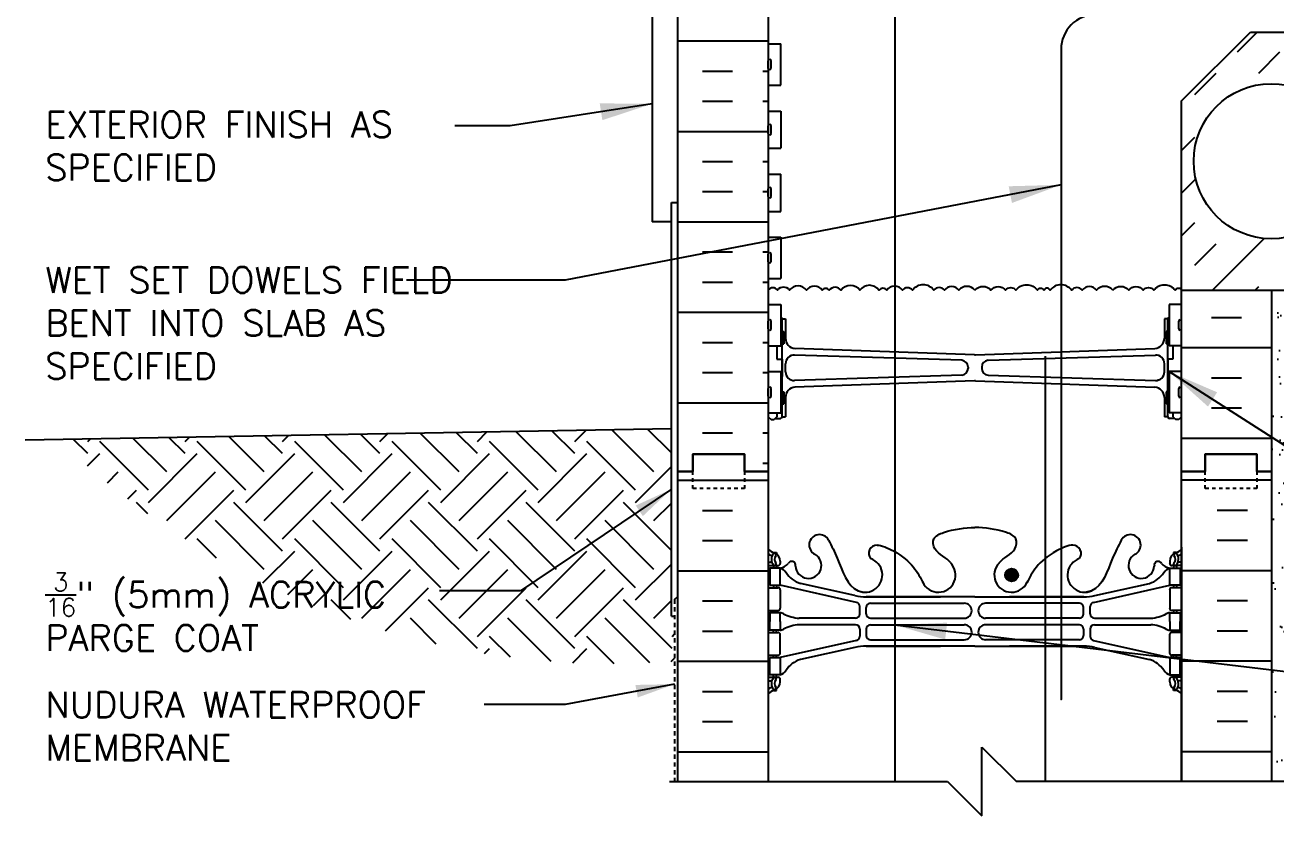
# Model space of a CAD drawing. Header units: inches. Extents: x 192.3 to 286, y 26.4 to 95.7.
# Drawn here: x 227.98 to 264.3, y 57.72 to 80.67 of the extents above; entities that cross this region are included whole.
import ezdxf

# ---------------------------------------------------------------- set-up
doc = ezdxf.new("R2010")
doc.units = ezdxf.units.IN
doc.header["$LTSCALE"] = 0.5
doc.header["$MEASUREMENT"] = 0
doc.linetypes.add('DASHED2', pattern=[0.375, 0.25, -0.125])
for name, color, linetype in [('HATCH', 12, 'Continuous'), ('line25', 2, 'Continuous'), ('LINE3', 3, 'Continuous'), ('LINE50', 5, 'Continuous'), ('LINE9', 9, 'Continuous'), ('TEXT', 4, 'Continuous'), ('Web_Edge', 9, 'Continuous')]:
    doc.layers.add(name, color=color, linetype=linetype)
doc.styles.add('DIM', font='romans.shx', dxfattribs={"width": 0.7})
doc.styles.add('ROMANS', font='romans.shx', dxfattribs={"height": 0.75})
doc.dimstyles.new('ext_12', dxfattribs={"dimscale": 12, "dimtxt": 0.09375, "dimasz": 0.09375, "dimexe": 0.09375, "dimexo": 0.0625, "dimgap": 0.0625, "dimtad": 1, "dimdec": 1, "dimzin": 3, "dimdsep": 46, "dimlunit": 4, "dimtxsty": 'DIM', "dimcen": 0.09, "dimdle": 0.09375, "dimclrt": 4, "dimadec": 0, "dimazin": 0, "dimtfac": 1, "dimtdec": 1, "dimtmove": 2, "dimatfit": 3, "dimfxl": 1, "dimfrac": 2, "dimtolj": 1, "dimtzin": 0, "dimarcsym": 0})
doc.dimstyles.new('ext_8', dxfattribs={"dimscale": 8, "dimtxt": 0.09375, "dimasz": 0.09375, "dimexe": 0.09375, "dimexo": 0.0625, "dimgap": 0.0625, "dimtad": 1, "dimdec": 1, "dimzin": 3, "dimdsep": 46, "dimlunit": 4, "dimtxsty": 'DIM', "dimcen": 0.09, "dimdle": 0.09375, "dimclrt": 4, "dimadec": 0, "dimazin": 0, "dimtfac": 1, "dimtdec": 1, "dimtmove": 2, "dimatfit": 3, "dimfxl": 1, "dimfrac": 2, "dimtolj": 1, "dimtzin": 0, "dimarcsym": 0})

msp = doc.modelspace()

# ---------------------------------------------------------------- hatches: boundary and pattern name
at = {"layer": 'HATCH'}
h = msp.add_hatch(dxfattribs=at)
h.set_pattern_fill('INSUL', color=256, scale=7, style=0)
h.set_pattern_definition([(0, (-2676.604, -329.2938), (0, 2.625), []), (0, (-2676.604, -328.4188), (0, 2.625), [0.875, -0.875]), (0, (-2676.604, -327.5438), (0, 2.625), [0.875, -0.875])])
h.paths.add_polyline_path([(246.933, 67.716), (247.37, 67.716), (247.37, 68.216), (248.87, 68.216), (248.87, 67.716), (249.558, 67.716), (249.558, 85.716), (248.87, 85.716), (248.87, 86.216), (247.37, 86.216), (247.37, 85.716), (246.933, 85.716)])
h = msp.add_hatch(dxfattribs=at)
h.set_pattern_fill('INSUL', color=256, scale=7, style=0)
h.set_pattern_definition([(0, (66.4248, -59.944), (0, 2.625), []), (0, (66.4248, -59.069), (0, 2.625), [0.875, -0.875]), (0, (66.4248, -58.194), (0, 2.625), [0.875, -0.875])])
h.paths.add_polyline_path([(264.183, 85.716), (263.745, 85.716), (263.745, 86.216), (262.245, 86.216), (262.245, 85.716), (261.558, 85.716), (261.558, 82.466), (264.183, 82.466)])
h.paths.add_polyline_path([(264.183, 72.966), (261.558, 72.966), (261.558, 67.716), (262.245, 67.716), (262.245, 68.216), (263.745, 68.216), (263.745, 67.716), (264.183, 67.716)])
h = msp.add_hatch(dxfattribs=at)
h.set_pattern_fill('AR-SAND', color=256, scale=0.5, style=0)
h.set_pattern_definition([(37.5, (66.4248, -59.9441), (-0.0314967, 0.963412), [0, -0.76, 0, -0.85, 0, -0.8125]), (7.5, (66.4248, -59.9441), (0.8848884, 1.411073), [0, -0.41, 0, -0.685, 0, -0.2625]), (327.5, (65.8098, -59.9441), (1.557071, 0.0028295), [0, -0.25, 0, -0.9, 0, -1.175]), (317.5, (65.8098, -59.9441), (1.503063, 0.438838), [0, -0.125, 0, -0.59, 0, -0.675])])
h.paths.add_polyline_path([(264.683, 72.966), (264.183, 72.966), (264.183, 67.716), (264.183, 58.716), (264.683, 58.716)])
h = msp.add_hatch(dxfattribs=at)
h.set_pattern_fill('AR-CONC', color=256, scale=0.5, style=0)
h.set_pattern_definition([(50, (0, 0), (3.5863, -0.31376), [0.375, -4.125]), (355, (0, 0), (-0.693757, 3.76096), [0.3, -3.3]), (100.4514, (0.299, -0.026), (2.892547, 3.447198), [0.3187, -3.50571]), (46.1842, (0, 1), (5.336205, -0.827595), [0.5625, -6.1875]), (96.6356, (0.4447, 0.931), (4.67331, 4.87059), [0.47805, -5.25856]), (351.1842, (0, 1), (4.67331, 4.87059), [0.45, -4.95]), (21, (0.5, 0.75), (2.984535, -2.013094), [0.375, -4.125]), (326, (0.5, 0.75), (1.216577, 3.62575), [0.3, -3.3]), (71.4514, (0.7487, 0.5822), (4.201113, 1.612652), [0.3187, -3.50571]), (37.5, (0, 0), (0.060799, 1.664469), [0, -3.26, 0, -3.35, 0, -3.3125]), (7.5, (0, 0), (1.315348, 1.972059), [0, -1.91, 0, -3.185, 0, -1.2625]), (327.5, (-1.115, 0), (2.669112, -0.1127744), [0, -1.25, 0, -3.9, 0, -5.175]), (317.5, (-1.615, 0), (2.91593, 0.500525), [0, -1.625, 0, -2.59, 0, -3.675])])
h.paths.add_polyline_path([(261.058, 70.84, 0.421005), (260.802, 71.09), (258.058, 71.004), (258.058, 70.438), (260.802, 70.353, 0.421005), (261.058, 70.602)])
h = msp.add_hatch(dxfattribs=at)
h.set_pattern_fill('EARTH', color=256, scale=8, angle=45, style=0)
h.set_pattern_definition([(45, (57.2604, -61.5261), (2e-16, 2.828427), [2, -2]), (45, (56.73, -60.9958), (2e-16, 2.828427), [2, -2]), (45, (56.1997, -60.4655), (2e-16, 2.828427), [2, -2]), (135, (56.1997, -60.1119), (-2.828427, 4e-16), [2, -2]), (135, (56.73, -59.5816), (-2.828427, 4e-16), [2, -2]), (135, (57.2604, -59.0512), (-2.828427, 4e-16), [2, -2])])
h.paths.add_polyline_path([(246.745, 68.956), (228.959, 68.646, 0.215358), (246.839, 62.202), (246.839, 63.515), (246.745, 63.515)])
h.paths.add_polyline_path([(228.377, 62.337), (239.78, 62.337), (239.78, 64.937), (228.377, 64.937)], flags=9)
at = {"layer": 'LINE3'}
msp.add_hatch(color=256, dxfattribs=at).paths.add_polyline_path([(256.808, 64.708, 1), (256.433, 64.708, 1)])

# ---------------------------------------------------------------- linework, layer by layer
msp.add_line((246.745, 75.515), (246.745, 75.515))
at = {"layer": 'HATCH'}
for p, q in [((263.177, 79.886), (263.757, 80.466)), ((263.796, 79.268), (264.415, 79.886)), ((261.94, 78.649), (262.559, 79.268)), ((261.558, 77.029), (261.94, 77.411)), ((261.558, 75.792), (261.97, 76.204)), ((261.558, 74.554), (261.94, 74.936)), ((262.444, 72.966), (263.953, 74.475)), ((261.94, 73.699), (262.559, 74.318)), ((263.681, 72.966), (263.796, 73.08)), ((246.933, 67.456), (249.558, 67.456)), ((264.183, 67.456), (261.558, 67.456)), ((247.646, 66.581), (248.521, 66.581)), ((263.469, 66.581), (262.594, 66.581)), ((247.646, 65.706), (248.521, 65.706)), ((263.469, 65.706), (262.594, 65.706)), ((246.933, 64.831), (249.558, 64.831)), ((264.183, 64.831), (261.558, 64.831)), ((247.646, 63.956), (248.521, 63.956)), ((263.469, 63.956), (262.594, 63.956)), ((247.646, 63.081), (248.521, 63.081)), ((263.469, 63.081), (262.594, 63.081)), ((246.933, 62.206), (249.558, 62.206)), ((264.183, 62.206), (261.558, 62.206)), ((247.646, 61.331), (248.521, 61.331)), ((263.469, 61.331), (262.594, 61.331)), ((247.646, 60.456), (248.521, 60.456)), ((263.469, 60.456), (262.594, 60.456)), ((246.933, 59.581), (249.558, 59.581)), ((264.183, 59.581), (261.558, 59.581))]:
    msp.add_line(p, q, dxfattribs=at)
for points in [[(255.558, 72.97, 0.48966), (255.091, 72.97, 0.520567), (254.672, 72.97, 0.520567), (254.366, 72.97, 0.520567), (253.744, 72.97, 0.520567), (253.453, 72.97, 0.520567), (252.998, 72.97, 0.520567), (252.771, 72.97, 0.520567), (252.216, 72.97, 0.520567), (251.67, 72.97, 0.520567), (251.324, 72.97, 0.520567), (251.124, 72.97, 0.520567), (250.668, 72.97, 0.520567), (250.177, 72.97, 0.520567), (249.822, 72.97, 0.540212), (249.558, 72.973)], [(255.558, 72.97, -0.48966), (256.024, 72.97, -0.520567), (256.443, 72.97, -0.520567), (256.749, 72.97, -0.520567), (257.371, 72.97, -0.715411), (257.558, 72.966, -0.307914)], [(259.558, 72.97, 0.48966), (259.091, 72.97, 0.520567), (258.672, 72.97, 0.520567), (258.366, 72.97, 0.520567), (257.744, 72.97, 0.715411), (257.558, 72.966, 0.307914)], [(259.558, 72.97, -0.48966), (260.024, 72.97, -0.520567), (260.443, 72.97, -0.520567), (260.749, 72.97, -0.520567), (261.371, 72.97, -0.715411), (261.558, 72.966, -0.307914)]]:
    msp.add_lwpolyline(points, format="xyb", dxfattribs=at)
at = {"layer": 'line25'}
for p, q in [((249.558, 85.716), (249.558, 67.716)), ((261.558, 78.466), (263.558, 80.466)), ((263.558, 80.466), (275.867, 80.466)), ((249.558, 80.121), (249.922, 80.121)), ((249.922, 78.921), (249.922, 80.121)), ((249.558, 78.921), (249.922, 78.921)), ((261.558, 67.716), (261.558, 78.466)), ((249.558, 78.171), (249.922, 78.171)), ((249.922, 78.171), (249.922, 77.091)), ((249.558, 77.091), (249.922, 77.091)), ((249.558, 76.341), (249.922, 76.341)), ((249.922, 75.261), (249.922, 76.341)), ((249.558, 75.261), (249.922, 75.261)), ((249.558, 74.511), (249.922, 74.511)), ((249.922, 74.511), (249.922, 73.311)), ((249.558, 73.311), (249.922, 73.311)), ((279.161, 72.966), (261.558, 72.966)), ((249.558, 72.561), (249.922, 72.561)), ((249.922, 72.561), (249.922, 71.361)), ((261.193, 72.561), (261.193, 71.361)), ((261.558, 72.561), (261.193, 72.561)), ((249.558, 71.361), (249.922, 71.361)), ((261.558, 71.361), (261.193, 71.361)), ((249.558, 70.611), (249.922, 70.611)), ((249.922, 70.611), (249.922, 69.411)), ((261.558, 70.611), (261.193, 70.611)), ((261.193, 70.611), (261.193, 69.411)), ((249.558, 69.411), (249.922, 69.411)), ((261.558, 69.411), (261.193, 69.411)), ((249.558, 67.716), (249.558, 58.716)), ((261.558, 58.716), (261.558, 67.716))]:
    msp.add_line(p, q, dxfattribs=at)
at = {"layer": 'LINE3'}
for p, q in [((253.233, 94.716), (253.233, 58.716)), ((257.598, 71.063), (257.598, 58.716))]:
    msp.add_line(p, q, dxfattribs=at)
msp.add_lwpolyline([(263.558, 80.966), (259.058, 80.966, 0.414214), (258.058, 79.966), (258.058, 61.092), (258.058, 61.092)], format="xyb", dxfattribs=at)
msp.add_circle((256.62, 64.708), 0.188, dxfattribs=at)
at = {"layer": 'LINE50'}
for p, q in [((246.933, 67.716), (246.933, 85.716)), ((264.183, 67.716), (264.183, 72.966)), ((227.976, 68.628), (246.745, 68.956)), ((246.933, 58.716), (246.933, 67.716)), ((264.183, 58.716), (264.183, 67.716))]:
    msp.add_line(p, q, dxfattribs=at)
for points in [[(249.558, 67.716), (248.87, 67.716), (248.87, 68.216), (247.37, 68.216), (247.37, 67.716), (246.933, 67.716)], [(246.933, 67.716), (247.37, 67.716), (247.37, 68.216), (248.87, 68.216), (248.87, 67.716), (249.558, 67.716)], [(261.558, 67.716), (262.245, 67.716), (262.245, 68.216), (263.745, 68.216), (263.745, 67.716), (264.183, 67.716)], [(264.183, 67.716), (263.745, 67.716), (263.745, 68.216), (262.245, 68.216), (262.245, 67.716), (261.558, 67.716)]]:
    msp.add_lwpolyline(points, dxfattribs=at)
at = {"layer": 'LINE9'}
for p, q in [((246.183, 94.716), (246.183, 74.956)), ((249.558, 79.411), (249.558, 79.631)), ((249.558, 79.576), (249.558, 79.576)), ((249.598, 79.671), (249.598, 79.671)), ((249.638, 79.411), (249.638, 79.631)), ((249.558, 79.466), (249.558, 79.466)), ((249.598, 79.371), (249.598, 79.371)), ((249.558, 77.521), (249.558, 77.741)), ((249.598, 77.781), (249.598, 77.781)), ((249.638, 77.521), (249.638, 77.741)), ((249.558, 77.686), (249.558, 77.686)), ((249.558, 77.576), (249.558, 77.576)), ((249.598, 77.481), (249.598, 77.481)), ((249.598, 75.951), (249.598, 75.951)), ((249.558, 75.691), (249.558, 75.911)), ((249.558, 75.856), (249.558, 75.856)), ((249.558, 75.746), (249.558, 75.746)), ((249.598, 75.651), (249.598, 75.651)), ((249.638, 75.691), (249.638, 75.911)), ((246.745, 63.515), (246.745, 75.515)), ((246.745, 75.515), (246.933, 75.515)), ((246.745, 74.956), (246.183, 74.956)), ((249.558, 73.801), (249.558, 74.021)), ((249.558, 73.966), (249.558, 73.966)), ((249.558, 73.856), (249.558, 73.856)), ((249.598, 74.061), (249.598, 74.061)), ((249.598, 73.761), (249.598, 73.761)), ((249.638, 73.801), (249.638, 74.021)), ((249.558, 71.851), (249.558, 72.071)), ((249.558, 72.016), (249.558, 72.016)), ((249.598, 72.111), (249.598, 72.111)), ((249.638, 71.851), (249.638, 72.071)), ((249.958, 72.141), (250.058, 72.141)), ((249.958, 69.301), (249.958, 72.141)), ((249.958, 72.121), (249.958, 72.121)), ((250.058, 72.141), (250.058, 71.58)), ((261.058, 72.141), (261.058, 71.58)), ((261.158, 72.141), (261.058, 72.141)), ((261.158, 69.301), (261.158, 72.141)), ((261.158, 72.121), (261.158, 72.121)), ((261.478, 71.851), (261.478, 72.071)), ((261.478, 72.016), (261.478, 72.016)), ((261.518, 72.111), (261.518, 72.111)), ((261.558, 71.851), (261.558, 72.071)), ((249.558, 71.906), (249.558, 71.906)), ((249.598, 71.811), (249.598, 71.811)), ((249.958, 71.771), (250.008, 71.771)), ((250.008, 71.771), (250.008, 71.421)), ((261.158, 71.771), (261.108, 71.771)), ((261.108, 71.771), (261.108, 71.421)), ((261.478, 71.906), (261.478, 71.906)), ((261.518, 71.811), (261.518, 71.811)), ((249.808, 71.361), (249.808, 70.971)), ((249.958, 71.421), (250.008, 71.421)), ((255.541, 71.098), (250.333, 71.281)), ((255.574, 71.098), (260.782, 71.281)), ((261.158, 71.421), (261.108, 71.421)), ((261.308, 71.361), (261.308, 70.971)), ((250.058, 70.602), (250.058, 70.84)), ((255.174, 70.938), (250.317, 71.09)), ((255.941, 70.938), (260.798, 71.09)), ((261.058, 70.602), (261.058, 70.84)), ((255.174, 70.504), (250.317, 70.353)), ((255.358, 70.739), (255.358, 70.704)), ((255.758, 70.739), (255.758, 70.704)), ((255.941, 70.504), (260.798, 70.353)), ((249.558, 69.901), (249.558, 70.121)), ((249.598, 70.161), (249.598, 70.161)), ((249.638, 69.901), (249.638, 70.121)), ((255.541, 70.345), (250.333, 70.161)), ((255.574, 70.345), (260.782, 70.161)), ((261.478, 69.901), (261.478, 70.121)), ((261.518, 70.161), (261.518, 70.161)), ((261.558, 69.901), (261.558, 70.121)), ((249.558, 70.066), (249.558, 70.066)), ((249.558, 69.956), (249.558, 69.956)), ((249.598, 69.861), (249.598, 69.861)), ((249.958, 70.021), (250.008, 70.021)), ((250.008, 70.021), (250.008, 69.671)), ((250.058, 69.862), (250.058, 69.301)), ((261.058, 69.862), (261.058, 69.301)), ((261.108, 70.021), (261.108, 69.671)), ((261.158, 70.021), (261.108, 70.021)), ((261.478, 70.066), (261.478, 70.066)), ((261.478, 69.956), (261.478, 69.956)), ((261.518, 69.861), (261.518, 69.861)), ((249.808, 69.411), (249.808, 69.301)), ((249.958, 69.671), (250.008, 69.671)), ((261.158, 69.671), (261.108, 69.671)), ((261.308, 69.411), (261.308, 69.301)), ((249.558, 69.301), (249.638, 69.221)), ((249.638, 69.221), (249.728, 69.221)), ((249.808, 69.301), (249.728, 69.221)), ((249.758, 69.251), (249.908, 69.251)), ((249.808, 69.251), (249.908, 69.251)), ((249.958, 69.301), (250.058, 69.301)), ((261.158, 69.301), (261.058, 69.301)), ((261.358, 69.251), (261.208, 69.251)), ((261.308, 69.251), (261.208, 69.251)), ((261.308, 69.301), (261.388, 69.221)), ((261.478, 69.221), (261.388, 69.221)), ((261.558, 69.301), (261.478, 69.221)), ((246.745, 63.515), (246.839, 63.515)), ((255.761, 57.716), (255.761, 59.716)), ((255.761, 59.716), (256.761, 58.716)), ((246.687, 58.716), (254.761, 58.716)), ((254.761, 58.716), (255.761, 57.716)), ((264.834, 58.716), (256.761, 58.716))]:
    msp.add_line(p, q, dxfattribs=at)
at = {"layer": 'LINE9', "linetype": 'DASHED2'}
for q in [(246.933, 64.091), (246.839, 58.716)]:
    msp.add_line((246.839, 63.997), q, dxfattribs=at)
at = {"layer": 'LINE9'}
for points in [[(249.922, 71.721), (249.958, 71.721), (249.958, 71.471), (249.922, 71.471)], [(261.193, 71.721), (261.158, 71.721), (261.158, 71.471), (261.193, 71.471)], [(249.808, 70.971), (249.808, 70.971), (249.958, 70.971), (249.958, 70.471), (249.922, 70.471)], [(261.308, 70.971), (261.308, 70.971), (261.158, 70.971), (261.158, 70.471), (261.193, 70.471)], [(249.922, 69.721), (249.958, 69.721), (249.958, 69.971), (249.922, 69.971)], [(261.193, 69.721), (261.158, 69.721), (261.158, 69.971), (261.193, 69.971)]]:
    msp.add_lwpolyline(points, dxfattribs=at)
at = {"layer": 'LINE9', "linetype": 'DASHED2', "ltscale": 0.15}
for points in [[(248.87, 67.716), (248.87, 67.716), (248.87, 67.216), (247.37, 67.216), (247.37, 67.716), (247.37, 67.716)], [(263.745, 67.716), (263.745, 67.716), (263.745, 67.216), (262.245, 67.216), (262.245, 67.716), (262.245, 67.716)]]:
    msp.add_lwpolyline(points, dxfattribs=at)
at = {"layer": 'LINE9'}
msp.add_circle((264.161, 76.716), 2.25, dxfattribs=at)
for centre, radius, start, end in [((249.598, 79.631), 0.04, 90, 180), ((249.598, 79.631), 0.04, 360, 90), ((249.598, 79.411), 0.04, 180, 270), ((249.598, 79.411), 0.04, 270, 0), ((249.598, 77.741), 0.04, 90, 180), ((249.598, 77.741), 0.04, 360, 90), ((249.598, 77.521), 0.04, 180, 270), ((249.598, 77.521), 0.04, 270, 0), ((249.598, 75.911), 0.04, 90, 180), ((249.598, 75.911), 0.04, 360, 90), ((249.598, 75.691), 0.04, 180, 270), ((249.598, 75.691), 0.04, 270, 0), ((249.598, 74.021), 0.04, 90, 180), ((249.598, 73.801), 0.04, 180, 270), ((249.598, 74.021), 0.04, 360, 90), ((249.598, 73.801), 0.04, 270, 0), ((249.598, 72.071), 0.04, 90, 180), ((249.598, 72.071), 0.04, 360, 90), ((249.908, 72.141), 0.05, 0, 72.5993), ((261.208, 72.141), 0.05, 107.4007, 180), ((261.518, 72.071), 0.04, 90, 180), ((261.518, 72.071), 0.04, 360, 90), ((249.598, 71.851), 0.04, 180, 270), ((249.598, 71.851), 0.04, 270, 0), ((250.358, 71.58), 0.3, 180, 265.2426), ((260.758, 71.58), 0.3, 274.7574, 0), ((261.518, 71.851), 0.04, 180, 270), ((261.518, 71.851), 0.04, 270, 0), ((250.308, 70.84), 0.25, 87.7479, 180), ((255.158, 70.739), 0.2, 0, 85.2426), ((255.558, 71.297), 0.2, 265.2426, 270), ((255.558, 71.297), 0.2, 270, 274.7574), ((255.958, 70.739), 0.2, 94.7574, 180), ((260.808, 70.84), 0.25, 0, 92.2521), ((250.308, 70.602), 0.25, 180, 272.2521), ((255.158, 70.704), 0.2, 274.7574, 0), ((255.958, 70.704), 0.2, 180, 265.2426), ((260.808, 70.602), 0.25, 267.7479, 0), ((249.598, 70.121), 0.04, 90, 180), ((249.598, 70.121), 0.04, 360, 90), ((250.358, 69.862), 0.3, 94.7574, 180), ((255.558, 70.146), 0.2, 90, 94.7574), ((255.558, 70.146), 0.2, 85.2426, 90), ((260.758, 69.862), 0.3, 0, 85.2426), ((261.518, 70.121), 0.04, 90, 180), ((261.518, 70.121), 0.04, 360, 90), ((249.598, 69.901), 0.04, 180, 270), ((249.598, 69.901), 0.04, 270, 0), ((261.518, 69.901), 0.04, 180, 270), ((261.518, 69.901), 0.04, 270, 0), ((249.908, 69.301), 0.05, 270, 0), ((261.208, 69.301), 0.05, 180, 270)]:
    msp.add_arc(centre, radius, start, end, dxfattribs=at)
at = {"layer": 'Web_Edge'}
for p, q in [((249.558, 65.08), (249.635, 65.08)), ((249.704, 65.359), (249.794, 65.359)), ((249.794, 65.359), (249.794, 65.317)), ((249.904, 65.11), (249.904, 65.043)), ((261.212, 65.11), (261.212, 65.043)), ((261.412, 65.359), (261.322, 65.359)), ((261.322, 65.359), (261.322, 65.317)), ((261.558, 65.08), (261.48, 65.08)), ((249.558, 64.98), (249.841, 64.98)), ((249.704, 64.98), (249.704, 64.91)), ((249.794, 64.98), (249.794, 64.91)), ((261.558, 64.98), (261.274, 64.98)), ((261.322, 64.98), (261.322, 64.91)), ((261.412, 64.98), (261.412, 64.91)), ((249.558, 64.34), (249.841, 64.34)), ((249.704, 64.41), (249.704, 64.34)), ((249.794, 64.41), (249.794, 64.34)), ((252.116, 63.913), (249.899, 64.41)), ((252.073, 64.112), (250.492, 64.465)), ((258.999, 63.913), (261.217, 64.41)), ((259.042, 64.112), (260.623, 64.465)), ((261.558, 64.34), (261.274, 64.34)), ((261.322, 64.41), (261.322, 64.34)), ((261.412, 64.41), (261.412, 64.34)), ((249.904, 64.278), (249.904, 63.743)), ((252.4, 64.076), (254.558, 64.076)), ((255.558, 64.076), (252.4, 64.076)), ((255.558, 64.076), (258.715, 64.076)), ((258.715, 64.076), (256.558, 64.076)), ((261.212, 64.278), (261.212, 63.743)), ((249.558, 63.68), (249.841, 63.68)), ((249.704, 63.68), (249.704, 63.61)), ((249.794, 63.68), (249.794, 63.61)), ((252.214, 63.579), (252.214, 63.791)), ((252.401, 63.58), (252.401, 63.764)), ((252.526, 63.889), (255.246, 63.889)), ((258.589, 63.889), (255.869, 63.889)), ((258.714, 63.58), (258.714, 63.764)), ((258.901, 63.579), (258.901, 63.791)), ((261.558, 63.68), (261.274, 63.68)), ((261.322, 63.68), (261.322, 63.61)), ((261.412, 63.68), (261.412, 63.61)), ((252.089, 63.454), (250.451, 63.454)), ((252.089, 63.266), (250.451, 63.266)), ((252.526, 63.455), (255.246, 63.455)), ((252.526, 63.265), (255.246, 63.265)), ((258.589, 63.455), (255.869, 63.455)), ((258.589, 63.265), (255.869, 63.265)), ((259.026, 63.454), (260.664, 63.454)), ((259.026, 63.266), (260.664, 63.266)), ((249.558, 63.04), (249.841, 63.04)), ((249.704, 63.04), (249.704, 63.11)), ((249.794, 63.04), (249.794, 63.11)), ((249.904, 62.443), (249.904, 62.978)), ((252.214, 63.141), (252.214, 62.929)), ((252.401, 63.14), (252.401, 62.956)), ((258.714, 63.14), (258.714, 62.956)), ((258.901, 63.141), (258.901, 62.929)), ((261.212, 62.443), (261.212, 62.978)), ((261.558, 63.04), (261.274, 63.04)), ((261.322, 63.04), (261.322, 63.11)), ((261.412, 63.04), (261.412, 63.11)), ((252.116, 62.807), (249.899, 62.31)), ((252.073, 62.608), (250.492, 62.255)), ((252.4, 62.644), (254.558, 62.644)), ((255.558, 62.644), (252.4, 62.644)), ((252.526, 62.831), (255.246, 62.831)), ((255.558, 62.644), (258.715, 62.644)), ((258.589, 62.831), (255.869, 62.831)), ((258.715, 62.644), (256.558, 62.644)), ((258.999, 62.807), (261.217, 62.31)), ((259.042, 62.608), (260.623, 62.255)), ((249.558, 62.38), (249.841, 62.38)), ((249.704, 62.31), (249.704, 62.38)), ((249.794, 62.31), (249.794, 62.38)), ((261.558, 62.38), (261.274, 62.38)), ((261.322, 62.31), (261.322, 62.38)), ((261.412, 62.31), (261.412, 62.38)), ((249.704, 61.74), (249.704, 61.81)), ((249.794, 61.74), (249.794, 61.81)), ((261.322, 61.74), (261.322, 61.81)), ((261.412, 61.74), (261.412, 61.81)), ((249.558, 61.74), (249.841, 61.74)), ((249.558, 61.64), (249.635, 61.64)), ((249.794, 61.361), (249.794, 61.403)), ((249.904, 61.61), (249.904, 61.678)), ((261.212, 61.61), (261.212, 61.678)), ((261.558, 61.74), (261.274, 61.74)), ((261.322, 61.361), (261.322, 61.403)), ((261.558, 61.64), (261.48, 61.64)), ((249.704, 61.361), (249.794, 61.361)), ((261.412, 61.361), (261.322, 61.361))]:
    msp.add_line(p, q, dxfattribs=at)
for points in [[(249.558, 65.52), (249.558, 58.716)], [(261.558, 65.52), (261.558, 58.716)], [(249.899, 63.36), (249.899, 63.61), (249.599, 63.61), (249.599, 63.36)], [(261.217, 63.36), (261.217, 63.61), (261.517, 63.61), (261.517, 63.36)], [(249.899, 63.36), (249.899, 63.11), (249.599, 63.11), (249.599, 63.36)], [(261.217, 63.36), (261.217, 63.11), (261.517, 63.11), (261.517, 63.36)]]:
    msp.add_lwpolyline(points, dxfattribs=at)
for points in [[(249.599, 64.41), (249.899, 64.41), (249.899, 64.91), (249.599, 64.91)], [(261.517, 64.41), (261.217, 64.41), (261.217, 64.91), (261.517, 64.91)], [(249.599, 62.31), (249.899, 62.31), (249.899, 61.81), (249.599, 61.81)], [(261.517, 62.31), (261.217, 62.31), (261.217, 61.81), (261.517, 61.81)]]:
    msp.add_lwpolyline(points, close=True, dxfattribs=at)
for centre, radius, start, end in [((251.044, 65.58), 0.3, 27.597, 243.9425), ((260.072, 65.58), 0.3, 296.0575, 152.403), ((249.904, 65.817), 0.5, 226.2109, 250.5288), ((252.716, 65.333), 0.242, 90, 218.2327), ((258.399, 65.333), 0.242, 321.7673, 90), ((261.212, 65.817), 0.5, 289.4712, 313.7891), ((249.904, 65.817), 0.6, 234.7832, 245.0748), ((249.636, 65.1), 0.0196, 269.4032, 15.4901), ((249.897, 65.165), 0.25, 140.1145, 222.4609), ((249.641, 65.254), 0.021, 343.464, 63.9957), ((249.739, 65.295), 0.045, 321.448, 139.1879), ((249.746, 65.026), 0.045, 222.4609, 42.4609), ((249.654, 65.11), 0.25, 0, 70.5288), ((249.897, 65.165), 0.16, 140.0001, 222.4609), ((249.841, 65.043), 0.0625, 270, 0), ((249.861, 65.26), 0.352, 276.1291, 321.5331), ((250.238, 64.991), 0.113, 347.8156, 154.0569), ((250.724, 64.986), 0.375, 182.9237, 59.8675), ((252.37, 64.708), 0.5, 246.2139, 71.7937), ((254.495, 64.708), 0.5, 204.819, 44.1875), ((256.62, 64.708), 0.5, 135.8125, 335.181), ((258.745, 64.708), 0.5, 108.2063, 293.7861), ((260.391, 64.986), 0.375, 120.1325, 357.0763), ((260.877, 64.991), 0.113, 25.9431, 192.1844), ((261.254, 65.26), 0.352, 218.4669, 263.8709), ((261.462, 65.11), 0.25, 109.4712, 180), ((261.274, 65.043), 0.0625, 180, 270), ((261.369, 65.026), 0.045, 137.5391, 317.5391), ((261.376, 65.295), 0.045, 40.8121, 218.552), ((261.218, 65.165), 0.16, 317.5391, 39.9999), ((261.218, 65.165), 0.25, 317.5391, 39.8855), ((261.474, 65.254), 0.021, 116.0043, 196.536), ((261.479, 65.1), 0.0196, 164.5099, 270.5968), ((261.212, 65.817), 0.6, 294.9252, 305.2168), ((249.776, 64.567), 0.364, 34.9775, 70.3387), ((250.699, 65.179), 0.743, 212.7919, 253.8107), ((260.416, 65.179), 0.743, 286.1893, 327.2081), ((261.339, 64.567), 0.364, 109.6613, 145.0225), ((249.841, 64.278), 0.0625, 0, 90), ((261.274, 64.278), 0.0625, 90, 180), ((252.4, 65.576), 1.5, 257.4135, 270), ((258.715, 65.576), 1.5, 270, 282.5865), ((249.841, 63.743), 0.0625, 270, 0), ((249.894, 63.391), 0.219, 60.4937, 88.92), ((250.54, 64.621), 1.17, 242.6365, 265.6505), ((252.089, 63.579), 0.125, 270, 0), ((252.089, 63.791), 0.125, 0, 77.3767), ((252.526, 63.764), 0.125, 90, 180), ((252.526, 63.58), 0.125, 180, 270), ((255.246, 63.672), 0.217, 270, 90), ((255.869, 63.672), 0.217, 90, 270), ((258.589, 63.764), 0.125, 0, 90), ((258.589, 63.58), 0.125, 270, 360), ((259.026, 63.791), 0.125, 102.6233, 180), ((259.026, 63.579), 0.125, 180, 270), ((260.575, 64.621), 1.17, 274.3495, 297.3635), ((261.221, 63.391), 0.219, 91.08, 119.5063), ((261.274, 63.743), 0.0625, 180, 270), ((250.54, 62.099), 1.17, 94.3495, 117.3635), ((252.089, 63.141), 0.125, 0, 90), ((252.526, 63.14), 0.125, 90, 180), ((255.246, 63.048), 0.217, 270, 90), ((255.869, 63.048), 0.217, 90, 270), ((258.589, 63.14), 0.125, 0, 90), ((259.026, 63.141), 0.125, 90, 180), ((260.575, 62.099), 1.17, 62.6365, 85.6505), ((249.841, 62.978), 0.0625, 0, 90), ((249.894, 63.329), 0.219, 271.08, 299.5063), ((252.089, 62.929), 0.125, 282.6233, 0), ((252.526, 62.956), 0.125, 180, 270), ((258.589, 62.956), 0.125, 270, 0), ((259.026, 62.929), 0.125, 180, 257.3767), ((261.221, 63.329), 0.219, 240.4937, 268.92), ((261.274, 62.978), 0.0625, 90, 180), ((252.4, 61.144), 1.5, 90, 102.5865), ((258.715, 61.144), 1.5, 77.4135, 90), ((249.841, 62.443), 0.0625, 270, 0), ((250.699, 61.541), 0.743, 106.1893, 147.2081), ((260.416, 61.541), 0.743, 32.7919, 73.8107), ((261.274, 62.443), 0.0625, 180, 270), ((249.776, 62.153), 0.364, 289.6613, 325.0225), ((261.339, 62.153), 0.364, 214.9775, 250.3387), ((249.904, 60.903), 0.6, 114.9252, 125.2168), ((249.636, 61.62), 0.0196, 344.5099, 90.5968), ((249.897, 61.555), 0.25, 137.5391, 219.8855), ((249.641, 61.466), 0.021, 296.0043, 16.536), ((249.739, 61.425), 0.045, 220.8121, 38.552), ((249.746, 61.694), 0.045, 317.5391, 137.5391), ((249.897, 61.555), 0.16, 137.5391, 219.9999), ((249.654, 61.61), 0.25, 289.4712, 360), ((249.841, 61.678), 0.0625, 360, 90), ((261.274, 61.678), 0.0625, 90, 180), ((261.462, 61.61), 0.25, 180, 250.5288), ((261.369, 61.694), 0.045, 42.4609, 222.4609), ((261.376, 61.425), 0.045, 141.448, 319.1879), ((261.218, 61.555), 0.16, 320.0001, 42.4609), ((261.218, 61.555), 0.25, 320.1145, 42.4609), ((261.474, 61.466), 0.021, 163.464, 243.9957), ((261.479, 61.62), 0.0196, 89.4032, 195.4901), ((261.212, 60.903), 0.6, 54.7832, 65.0748), ((249.904, 60.903), 0.5, 109.4712, 133.7891), ((261.212, 60.903), 0.5, 46.2109, 70.5288)]:
    msp.add_arc(centre, radius, start, end, dxfattribs=at)
for points, knots in [([(254.854, 65.057), (254.746, 65.22), (254.386, 65.311), (254.309, 65.806), (254.857, 66.042), (255.261, 66.07), (255.558, 66.091)], [0.229407, 0.229407, 0.229407, 0.229407, 0.844432, 1.128849, 1.464331, 2.389004, 2.389004, 2.389004, 2.389004]), ([(256.261, 65.057), (256.369, 65.22), (256.729, 65.311), (256.806, 65.806), (256.258, 66.042), (255.854, 66.07), (255.558, 66.091)], [0.229407, 0.229407, 0.229407, 0.229407, 0.844432, 1.128849, 1.464331, 2.389004, 2.389004, 2.389004, 2.389004]), ([(251.309, 65.719), (251.395, 65.552), (251.648, 65.062), (251.862, 64.313), (252.272, 64.219), (252.329, 64.21)], [0, 0, 0, 0, 0.579211, 1.703896, 1.875321, 1.875321, 1.875321, 1.875321]), ([(252.716, 65.575), (252.837, 65.577), (253.671, 65.22), (253.91, 64.763), (254.051, 64.48)], [0.038125, 0.038125, 0.038125, 0.038125, 0.320663, 1.258119, 1.258119, 1.258119, 1.258119]), ([(258.399, 65.575), (258.278, 65.577), (257.444, 65.22), (257.205, 64.763), (257.064, 64.48)], [0.038125, 0.038125, 0.038125, 0.038125, 0.320663, 1.258119, 1.258119, 1.258119, 1.258119]), ([(259.806, 65.719), (259.72, 65.552), (259.467, 65.062), (259.253, 64.313), (258.843, 64.219), (258.786, 64.21)], [0, 0, 0, 0, 0.579211, 1.703896, 1.875321, 1.875321, 1.875321, 1.875321])]:
    msp.add_open_spline(points, degree=3, knots=knots, dxfattribs=at)
for points in [[(252.401, 63.585), (252.401, 63.759)], [(258.714, 63.585), (258.714, 63.759)], [(252.401, 63.135), (252.401, 62.961)], [(258.714, 63.135), (258.714, 62.961)]]:
    msp.add_open_spline(points, degree=1, dxfattribs=at)

# ---------------------------------------------------------------- texts
at = {"layer": 'TEXT', "char_height": 0.75, "attachment_point": 4, "style": 'ROMANS'}
for s, insert, width in [('EXTERIOR FINISH AS SPECIFIED', (228.564, 77.159), 13.18701), ('WET SET DOWELS FIELD BENT INTO SLAB AS SPECIFIED', (228.564, 72.02), 13.18701), ('\\A1;{\\H0.7x;\\S3/16;}" (5mm) ACRYLIC PARGE COAT', (228.564, 63.637), 12.36492), ('{\\H1x;NUDURA WATERPROOF MEMBRANE}', (228.564, 60.321), 13.69006)]:
    msp.add_mtext(s, dxfattribs=dict(at, insert=insert, width=width))

# ---------------------------------------------------------------- leaders
at = {"layer": 'TEXT'}
for points in [[(246.183, 78.382), (242.058, 77.739), (240.456, 77.739)], [(258.058, 76.03), (243.66, 73.262), (239.049, 73.262)], [(261.193, 70.611), (269.448, 65.339), (271.528, 65.339)], [(253.233, 63.258), (271.075, 61.137), (272.677, 61.137)]]:
    msp.add_leader(points, dimstyle='ext_8', override={"dimasz": 0.1875, "dimtad": 0}, dxfattribs=at)
for points in [[(246.745, 67.2), (242.364, 64.247), (240.008, 64.247)], [(246.839, 61.541), (243.661, 60.953), (241.305, 60.953)]]:
    msp.add_leader(points, dimstyle='ext_12', dxfattribs=at)

doc.saveas('drawing.dxf')
